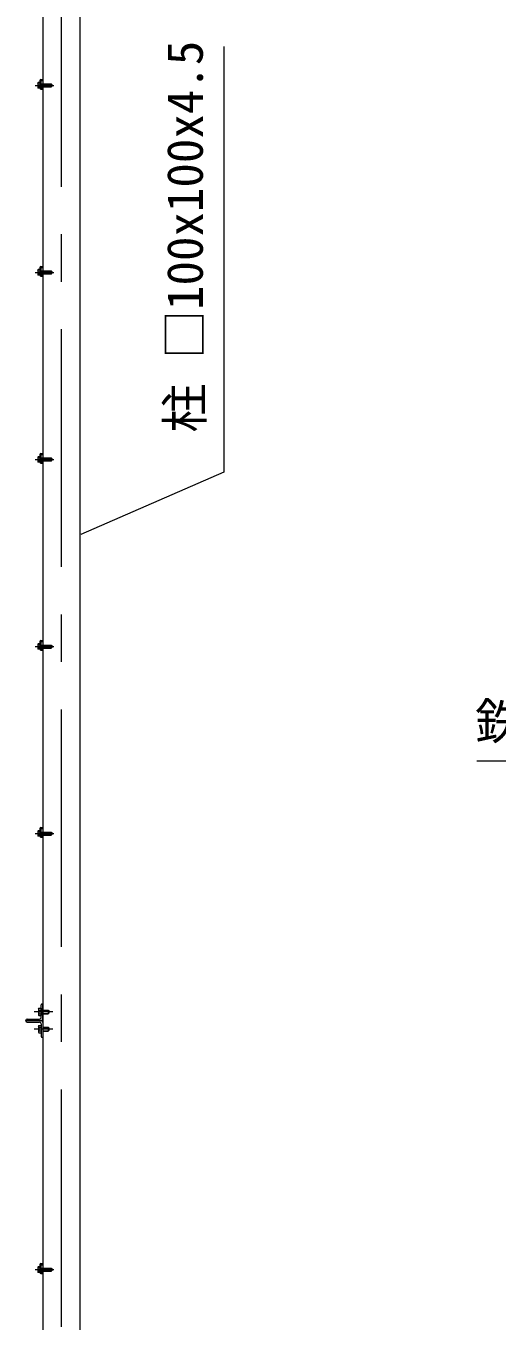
# Model space of a CAD drawing. Units: millimetres at full size; details may follow other scales. Extents: x -8400 to 8400, y -5940 to 5940.
# Drawn here: x 492 to 1752, y 400 to 3863 of the extents above; entities that cross this region are included whole.
import ezdxf
from ezdxf.enums import TextEntityAlignment as Align

# ---------------------------------------------------------------- set-up
doc = ezdxf.new("R2010")
doc.units = ezdxf.units.MM
doc.header["$LTSCALE"] = 20
doc.linetypes.add('USER1', pattern=[50.8, 31.75, -6.35, 6.35, -6.35])
for name, color, linetype, lineweight in [('0-0_D-STR1', 1, 'Continuous', 18), ('0-1_D-BMK', 2, 'USER1', 13), ('0-2_D-STR3', 3, 'Continuous', 13), ('0-8_D-STR-TXT', 7, 'Continuous', 13)]:
    doc.layers.add(name, color=color, linetype=linetype, lineweight=lineweight)
doc.styles.add('ＭＳ ゴシック', font='')
doc.styles.get('ＭＳ ゴシック').set_extended_font_data('MS Gothic')

msp = doc.modelspace()

# ---------------------------------------------------------------- linework, layer by layer
at = {"layer": '0-0_D-STR1'}
for p, q in [((535.52, 1248.61), (536.52, 1248.61)), ((536.52, 1208.61), (536.52, 1248.61)), ((532.52, 1212.11), (532.52, 1245.61)), ((491.52, 1203.61), (491.52, 1204.61)), ((491.52, 1203.61), (531.52, 1203.61)), ((491.52, 1203.61), (491.52, 1202.61)), ((491.52, 1203.61), (531.52, 1203.61)), ((494.52, 1207.61), (528.02, 1207.61)), ((494.52, 1199.61), (528.02, 1199.61)), ((532.52, 1195.11), (532.52, 1161.61)), ((536.52, 1198.61), (536.52, 1158.61)), ((535.52, 1158.61), (536.52, 1158.61))]:
    msp.add_line(p, q, dxfattribs=at)
msp.add_lwpolyline([(636.52, 4203.61), (536.52, 4203.61), (536.52, -1596.39), (636.52, -1596.39)], close=True, dxfattribs=at)
for centre, radius, start, end in [((535.52, 1245.61), 3, 90, 180), ((528.02, 1212.11), 4.5, 270, 0), ((494.52, 1204.61), 3, 90, 180), ((494.52, 1202.61), 3, 180, 270), ((528.02, 1195.11), 4.5, 0, 90), ((531.52, 1208.61), 5, 270, 0), ((531.52, 1198.61), 5, 0, 90), ((535.52, 1161.61), 3, 180, 270)]:
    msp.add_arc(centre, radius, start, end, dxfattribs=at)
at = {"layer": '0-1_D-BMK'}
for p, q in [((586.52, -1647.39), (586.52, 4254.61)), ((516.19, 3703.61), (566.19, 3703.61)), ((516.19, 3203.61), (566.19, 3203.61)), ((516.19, 2703.61), (566.19, 2703.61)), ((516.19, 2203.61), (566.19, 2203.61)), ((516.19, 1703.61), (566.19, 1703.61)), ((563.42, 1226.61), (513.42, 1226.61)), ((563.42, 1180.61), (513.42, 1180.61)), ((516.19, 537.61), (566.19, 537.61))]:
    msp.add_line(p, q, dxfattribs=at)
at = {"layer": '0-2_D-STR3'}
for p, q in [((523.22, 3709.91), (523.92, 3711.12)), ((523.22, 3709.91), (523.22, 3697.31)), ((528.52, 3711.12), (523.92, 3711.12)), ((528.52, 3707.36), (523.92, 3707.36)), ((528.52, 3716.61), (528.52, 3696.61)), ((528.52, 3711.12), (528.52, 3696.1)), ((531.52, 3719.61), (536.52, 3719.61)), ((531.52, 3716.11), (531.52, 3697.11)), ((531.52, 3707.61), (559.32, 3707.61)), ((531.52, 3706.86), (560.07, 3706.86)), ((532.02, 3716.61), (536.52, 3716.61)), ((536.52, 3719.61), (536.52, 3716.61)), ((559.32, 3707.61), (560.52, 3706.41)), ((559.32, 3707.61), (559.32, 3699.61)), ((560.52, 3706.41), (560.52, 3700.81)), ((523.22, 3697.31), (523.92, 3696.1)), ((528.52, 3699.86), (523.92, 3699.86)), ((528.52, 3696.1), (523.92, 3696.1)), ((531.52, 3700.36), (560.07, 3700.36)), ((531.52, 3699.61), (559.32, 3699.61)), ((531.52, 3693.61), (536.52, 3693.61)), ((532.02, 3696.61), (536.52, 3696.61)), ((536.52, 3696.61), (536.52, 3693.61)), ((559.32, 3699.61), (560.52, 3700.81)), ((523.22, 3209.91), (523.92, 3211.12)), ((523.22, 3209.91), (523.22, 3197.31)), ((523.22, 3197.31), (523.92, 3196.1)), ((528.52, 3211.12), (523.92, 3211.12)), ((528.52, 3207.36), (523.92, 3207.36)), ((528.52, 3199.86), (523.92, 3199.86)), ((528.52, 3196.1), (523.92, 3196.1)), ((528.52, 3216.61), (528.52, 3196.61)), ((528.52, 3211.12), (528.52, 3196.1)), ((531.52, 3219.61), (536.52, 3219.61)), ((531.52, 3216.11), (531.52, 3197.11)), ((531.52, 3207.61), (559.32, 3207.61)), ((531.52, 3206.86), (560.07, 3206.86)), ((531.52, 3200.36), (560.07, 3200.36)), ((531.52, 3199.61), (559.32, 3199.61)), ((531.52, 3193.61), (536.52, 3193.61)), ((532.02, 3216.61), (536.52, 3216.61)), ((532.02, 3196.61), (536.52, 3196.61)), ((536.52, 3219.61), (536.52, 3216.61)), ((536.52, 3196.61), (536.52, 3193.61)), ((559.32, 3207.61), (560.52, 3206.41)), ((559.32, 3207.61), (559.32, 3199.61)), ((559.32, 3199.61), (560.52, 3200.81)), ((560.52, 3206.41), (560.52, 3200.81)), ((523.22, 2709.91), (523.92, 2711.12)), ((523.22, 2709.91), (523.22, 2697.31)), ((528.52, 2711.12), (523.92, 2711.12)), ((528.52, 2707.36), (523.92, 2707.36)), ((528.52, 2716.61), (528.52, 2696.61)), ((528.52, 2711.12), (528.52, 2696.1)), ((531.52, 2719.61), (536.52, 2719.61)), ((531.52, 2716.11), (531.52, 2697.11)), ((531.52, 2707.61), (559.32, 2707.61)), ((531.52, 2706.86), (560.07, 2706.86)), ((532.02, 2716.61), (536.52, 2716.61)), ((536.52, 2719.61), (536.52, 2716.61)), ((559.32, 2707.61), (560.52, 2706.41)), ((559.32, 2707.61), (559.32, 2699.61)), ((560.52, 2706.41), (560.52, 2700.81)), ((523.22, 2697.31), (523.92, 2696.1)), ((528.52, 2699.86), (523.92, 2699.86)), ((528.52, 2696.1), (523.92, 2696.1)), ((531.52, 2700.36), (560.07, 2700.36)), ((531.52, 2699.61), (559.32, 2699.61)), ((531.52, 2693.61), (536.52, 2693.61)), ((532.02, 2696.61), (536.52, 2696.61)), ((536.52, 2696.61), (536.52, 2693.61)), ((559.32, 2699.61), (560.52, 2700.81)), ((528.52, 2216.61), (528.52, 2196.61)), ((531.52, 2219.61), (536.52, 2219.61)), ((532.02, 2216.61), (536.52, 2216.61)), ((536.52, 2219.61), (536.52, 2216.61)), ((523.22, 2209.91), (523.92, 2211.12)), ((523.22, 2209.91), (523.22, 2197.31)), ((523.22, 2197.31), (523.92, 2196.1)), ((528.52, 2211.12), (523.92, 2211.12)), ((528.52, 2207.36), (523.92, 2207.36)), ((528.52, 2199.86), (523.92, 2199.86)), ((528.52, 2196.1), (523.92, 2196.1)), ((528.52, 2211.12), (528.52, 2196.1)), ((531.52, 2216.11), (531.52, 2197.11)), ((531.52, 2207.61), (559.32, 2207.61)), ((531.52, 2206.86), (560.07, 2206.86)), ((531.52, 2200.36), (560.07, 2200.36)), ((531.52, 2199.61), (559.32, 2199.61)), ((531.52, 2193.61), (536.52, 2193.61)), ((532.02, 2196.61), (536.52, 2196.61)), ((536.52, 2196.61), (536.52, 2193.61)), ((559.32, 2207.61), (560.52, 2206.41)), ((559.32, 2207.61), (559.32, 2199.61)), ((559.32, 2199.61), (560.52, 2200.81)), ((560.52, 2206.41), (560.52, 2200.81)), ((523.22, 1709.91), (523.92, 1711.12)), ((523.22, 1709.91), (523.22, 1697.31)), ((523.22, 1697.31), (523.92, 1696.1)), ((528.52, 1711.12), (523.92, 1711.12)), ((528.52, 1707.36), (523.92, 1707.36)), ((528.52, 1699.86), (523.92, 1699.86)), ((528.52, 1716.61), (528.52, 1696.61)), ((528.52, 1711.12), (528.52, 1696.1)), ((531.52, 1719.61), (536.52, 1719.61)), ((531.52, 1716.11), (531.52, 1697.11)), ((531.52, 1707.61), (559.32, 1707.61)), ((531.52, 1706.86), (560.07, 1706.86)), ((531.52, 1700.36), (560.07, 1700.36)), ((531.52, 1699.61), (559.32, 1699.61)), ((532.02, 1716.61), (536.52, 1716.61)), ((536.52, 1719.61), (536.52, 1716.61)), ((559.32, 1707.61), (560.52, 1706.41)), ((559.32, 1707.61), (559.32, 1699.61)), ((559.32, 1699.61), (560.52, 1700.81)), ((560.52, 1706.41), (560.52, 1700.81)), ((528.52, 1696.1), (523.92, 1696.1)), ((531.52, 1693.61), (536.52, 1693.61)), ((532.02, 1696.61), (536.52, 1696.61)), ((536.52, 1696.61), (536.52, 1693.61)), ((525.52, 1234.86), (526.42, 1236.42)), ((525.52, 1234.86), (525.52, 1218.36)), ((525.52, 1218.36), (526.42, 1216.79)), ((526.42, 1236.42), (532.52, 1236.42)), ((526.42, 1231.52), (532.52, 1231.52)), ((526.42, 1221.7), (532.52, 1221.7)), ((526.42, 1216.79), (532.52, 1216.79)), ((532.52, 1236.42), (532.52, 1216.79)), ((536.52, 1231.61), (551.02, 1231.61)), ((536.52, 1230.71), (551.92, 1230.71)), ((536.52, 1222.51), (551.92, 1222.51)), ((536.52, 1221.61), (551.02, 1221.61)), ((551.02, 1231.61), (552.52, 1230.11)), ((552.52, 1230.11), (552.52, 1223.11)), ((525.52, 1188.86), (526.42, 1190.42)), ((525.52, 1188.86), (525.52, 1172.36)), ((526.42, 1190.42), (532.52, 1190.42)), ((526.42, 1185.52), (532.52, 1185.52)), ((532.52, 1190.42), (532.52, 1170.79)), ((536.52, 1185.61), (551.02, 1185.61)), ((536.52, 1184.71), (551.92, 1184.71)), ((551.02, 1185.61), (552.52, 1184.11)), ((552.52, 1184.11), (552.52, 1177.11)), ((525.52, 1172.36), (526.42, 1170.79)), ((526.42, 1175.7), (532.52, 1175.7)), ((526.42, 1170.79), (532.52, 1170.79)), ((536.52, 1176.51), (551.92, 1176.51)), ((536.52, 1175.61), (551.02, 1175.61)), ((523.22, 543.91), (523.92, 545.12)), ((523.22, 543.91), (523.22, 531.31)), ((523.22, 531.31), (523.92, 530.1)), ((528.52, 545.12), (523.92, 545.12)), ((528.52, 541.36), (523.92, 541.36)), ((528.52, 533.86), (523.92, 533.86)), ((528.52, 530.1), (523.92, 530.1)), ((528.52, 550.61), (528.52, 530.61)), ((528.52, 545.12), (528.52, 530.1)), ((531.52, 553.61), (536.52, 553.61)), ((531.52, 550.11), (531.52, 531.11)), ((531.52, 541.61), (559.32, 541.61)), ((531.52, 540.86), (560.07, 540.86)), ((531.52, 534.36), (560.07, 534.36)), ((531.52, 533.61), (559.32, 533.61)), ((531.52, 527.61), (536.52, 527.61)), ((532.02, 550.61), (536.52, 550.61)), ((532.02, 530.61), (536.52, 530.61)), ((536.52, 553.61), (536.52, 550.61)), ((536.52, 530.61), (536.52, 527.61)), ((559.32, 541.61), (560.52, 540.41)), ((559.32, 541.61), (559.32, 533.61)), ((559.32, 533.61), (560.52, 534.81)), ((560.52, 540.41), (560.52, 534.81))]:
    msp.add_line(p, q, dxfattribs=at)
for points in [[(551.02, 1231.61), (551.02, 1221.61), (552.52, 1223.11)], [(551.02, 1185.61), (551.02, 1175.61), (552.52, 1177.11)]]:
    msp.add_lwpolyline(points, dxfattribs=at)
for centre, radius, start, end in [((535.75, 3703.61), 12.42, 162.4121, 197.5879), ((526.66, 3709.24), 3.32, 145.61585, 214.38415), ((531.52, 3716.61), 3, 90, 180), ((532.02, 3716.11), 0.5, 90, 180), ((526.66, 3697.98), 3.32, 145.61585, 214.38415), ((531.52, 3696.61), 3, 180, 270), ((532.02, 3697.11), 0.5, 180, 270), ((535.75, 3203.61), 12.42, 162.4121, 197.5879), ((526.66, 3209.24), 3.32, 145.61585, 214.38415), ((526.66, 3197.98), 3.32, 145.61585, 214.38415), ((531.52, 3216.61), 3, 90, 180), ((531.52, 3196.61), 3, 180, 270), ((532.02, 3216.11), 0.5, 90, 180), ((532.02, 3197.11), 0.5, 180, 270), ((535.75, 2703.61), 12.42, 162.4121, 197.5879), ((526.66, 2709.24), 3.32, 145.61585, 214.38415), ((531.52, 2716.61), 3, 90, 180), ((532.02, 2716.11), 0.5, 90, 180), ((526.66, 2697.98), 3.32, 145.61585, 214.38415), ((531.52, 2696.61), 3, 180, 270), ((532.02, 2697.11), 0.5, 180, 270), ((531.52, 2216.61), 3, 90, 180), ((532.02, 2216.11), 0.5, 90, 180), ((535.75, 2203.61), 12.42, 162.4121, 197.5879), ((526.66, 2209.24), 3.32, 145.61585, 214.38415), ((526.66, 2197.98), 3.32, 145.61585, 214.38415), ((531.52, 2196.61), 3, 180, 270), ((532.02, 2197.11), 0.5, 180, 270), ((535.75, 1703.61), 12.42, 162.4121, 197.5879), ((526.66, 1709.24), 3.32, 145.61585, 214.38415), ((526.66, 1697.98), 3.32, 145.61585, 214.38415), ((531.52, 1716.61), 3, 90, 180), ((532.02, 1716.11), 0.5, 90, 180), ((532.02, 1697.11), 0.5, 180, 270), ((531.52, 1696.61), 3, 180, 270), ((530.01, 1233.97), 4.34, 145.61575, 214.38425), ((541.9, 1226.61), 16.24, 162.41205, 197.58795), ((530.01, 1219.25), 4.34, 145.61575, 214.38425), ((530.01, 1187.97), 4.34, 145.61575, 214.38425), ((541.9, 1180.61), 16.24, 162.41205, 197.58795), ((530.01, 1173.25), 4.34, 145.61575, 214.38425), ((535.75, 537.61), 12.42, 162.4121, 197.5879), ((526.66, 543.24), 3.32, 145.61585, 214.38415), ((526.66, 531.98), 3.32, 145.61585, 214.38415), ((531.52, 550.61), 3, 90, 180), ((531.52, 530.61), 3, 180, 270), ((532.02, 550.11), 0.5, 90, 180), ((532.02, 531.11), 0.5, 180, 270)]:
    msp.add_arc(centre, radius, start, end, dxfattribs=at)
at = {"layer": '0-8_D-STR-TXT'}
for points in [[(1020.8, 3807.49), (1020.8, 2669.6), (638.35, 2503.19)], [(1697.21, 1897.98), (2058.96, 1897.98), (2155.82, 1500.49)]]:
    msp.add_lwpolyline(points, dxfattribs=at)

# ---------------------------------------------------------------- texts
at = {"layer": '0-8_D-STR-TXT', "style": 'ＭＳ ゴシック'}
msp.add_text('柱 □100x100x4.5', height=96.19, rotation=90, dxfattribs=at).set_placement((993.59, 2775.51), align=Align.BOTTOM_LEFT)
msp.add_text('鉄線', height=96.19, dxfattribs=at).set_placement((1692.64, 1926.71), align=Align.BOTTOM_LEFT)

doc.saveas('drawing.dxf')
